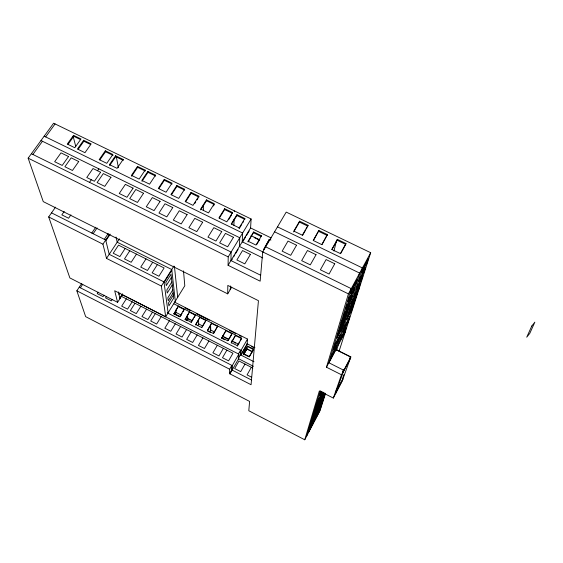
<?xml version="1.0" encoding="UTF-8"?>
<svg xmlns="http://www.w3.org/2000/svg" width="563" height="563" viewBox="0 0 563 563"><rect width="100%" height="100%" fill="white"/><g stroke="black" fill="none" stroke-linecap="round" stroke-linejoin="round"><path stroke-width="0.84" d="M224.651 209.57L224.651 208.697L232.54 212.532L232.526 213.391L224.651 209.57L219.352 218.12M221.738 338.236L226.115 330.277L221.738 337.744L221.738 338.236L224.75 339.771M339.081 351.221L370.679 252.703L286.208 212.103L262.71 251.9L260.148 281.169L228.085 265.3L250.591 227.945L251.119 218.986L53.612 123.22L28.15 158.154L43.252 201.617L227.705 293.858L227.818 285.42L258.438 300.684L251.07 384.726L229.549 373.663L229.648 369.229L231.85 365.387L231.724 369.87L229.549 373.663M228.085 265.3L228.205 256.883L251.119 218.986M230.45 285.955L230.38 289.361L229.887 289.115M233.926 225.383L234.074 219.394M234.257 211.681L234.278 210.815M231.273 342.593L231.266 343.085L235.63 335.098L231.273 342.593L237.333 345.668L237.312 346.154L239.472 342.403M232.125 370.074L232.259 365.598L238.832 354.148L122.065 294.639M236.91 215.523L236.939 214.665L244.863 218.507L244.821 219.366L236.91 215.523L231.653 224.116M239.148 228.698L239.176 227.86L244.863 218.507M238.599 359.215L238.832 354.148M253.406 366.302L238.219 358.547L240.366 354.796L240.605 350.151L238.423 353.944M174.199 301.958L247.495 339.067L241.006 350.362L240.767 355L247.171 343.824L254.919 347.751M240.338 340.904L241.668 338.159L173.96 303.858M253.688 231.977L248.135 241.231L248.093 242.034L253.688 231.977L261.514 235.791L261.45 236.601L253.631 232.793M248.494 356.632L243.251 353.965L247.544 346.041L253.533 349.074L253.491 349.553L247.516 346.519L247.544 346.041M246.868 349.074L246.481 348.068L243.526 353.226M247.495 339.067L247.143 344.31L246.742 344.106M269.325 239.324L263.758 249.43L269.325 239.324L270.902 240.091M299.432 222.096L299.572 221.196L308.045 225.277L307.891 226.171L299.432 222.096L293.689 231.97M313.429 240.612L318.876 230.485L327.406 234.595L321.98 244.743M333.965 251.105L336.604 240.127M337.174 240.267L337.385 239.395L345.978 243.526L345.752 244.391L337.174 240.267L331.973 249.578M81.614 283.618L76.842 290.811L85.66 316.652L249.613 401.419L248.79 410.758L304.745 439.78L319.355 390.968L333.317 398.069L342.114 381.25L350.84 356.914L335.935 349.454L326.47 367.217L341.467 374.775L333.317 398.069M326.47 367.217L348.42 293.872L370.679 252.703M306.666 436.135L320.375 390.792M315.674 408.034L320.467 398.083M334.232 346.956L335.14 343.972L340.059 334.781L339.116 337.821L334.169 347.167L333.282 350.095L338.124 341.03L339.046 338.039M322.226 392.39L312.05 425.283L308.214 432.574L312.599 423.496M312.388 425.248L322.775 391.813M335.759 350.01L359.651 273.097L274.568 231.815M314.288 421.645L323.444 392.411M336.526 350.65L362.431 267.96L277.496 226.854M323.816 392.749L323.148 394.874L323.957 393.34M343.958 328.757L344.936 325.653L349.771 316.61L348.764 319.763L343.887 328.982L342.93 332.029L347.695 323.099L348.687 319.995M359.117 287.376L360.299 283.682L355.105 293.337L353.965 296.968L359.117 287.376L358.047 286.856M361.566 279.712L362.79 275.884L357.519 285.68L356.33 289.438L361.566 279.712L360.475 279.185M364.141 271.669L365.415 267.692L360.053 277.629L358.821 281.535L364.141 271.669L363.029 271.127M366.9 263.041L368.216 258.91L362.762 269.008L361.488 273.069L366.9 263.041L365.76 262.499M325.294 394.206L319.939 410.899L304.745 439.78M343.275 370.222L342.571 372.227L343.057 372.467M335.527 393.847L343.824 370.285L328.848 362.748M343.944 374.641L342.48 378.73L342.937 378.962L336.308 391.63M349.799 358.237L350.292 356.858L335.872 349.644L328.792 362.931L351.249 288.636L265.694 246.847M335.851 391.398L337.751 387.83M313.865 419.421L309.411 428.64L313.288 421.265M321.6 404.727L317.152 413.932L320.98 406.648M320.241 408.977L315.857 418.042L319.643 410.849L325.111 393.727L321.135 401.278L324.978 393.164M342.958 371.489L344.127 369.272M341.467 374.775L350.84 356.914M342.994 372.643L350.031 359.166M319.812 400.202L314.956 410.385L319.066 402.608M313.457 413.678L314.64 411.433M319.601 402.038L314.147 413.052L318.222 405.332M321.635 398.182L322.803 395.972M324.147 393.27L322.268 397.661L324.682 393.087M317.743 406.873L313.091 416.514L317.124 408.872M316.49 410.927L311.902 420.434L315.885 412.876M324.429 395.866L319.847 405.36L323.781 397.9M315.16 415.234L310.642 424.593L314.569 417.127M322.993 400.356L318.482 409.709L322.36 402.334M321.248 391.327L319.39 395.789L321.733 391.369M322.071 392.383L317.56 401.827L321.776 393.861M315.991 405.29L322.289 393.375M338.279 345.063L345.253 331.966M341.051 322.388L348.863 307.841M351.439 303.035L359.117 288.742M345.978 243.526L340.39 253.603L331.769 249.437L337.385 239.395M340.573 253.73L345.351 245.109M327.406 234.595L321.755 244.595L313.19 240.45L318.876 230.485M251.351 367.308L247.066 374.895L251.605 377.224M245.004 364.064L240.697 371.636L234.658 368.54L238.986 360.989L252.864 368.082M253.533 349.074L249.282 356.548L243.279 353.494M249.247 357.012L253.069 350.299M243.512 354.739L246.883 348.849L252.738 351.819M244.342 353.487L246.446 349.736M240.021 352.698L241.309 350.467M240.345 355.267L241.196 353.782M229.95 373.874L238.621 358.751M241.168 354.725L246.291 345.795M243.251 353.965L247.516 346.519M243.54 354.19L246.918 348.286M308.045 225.277L302.324 235.2L293.816 231.09L299.572 221.196M302.584 235.369L305.442 230.415M306.258 229L307.074 227.586M237.333 345.668L241.668 338.159M226.896 350.137L222.484 357.73L228.571 360.848L232.962 353.233L121.193 296.222M223.384 348.342L218.965 355.929L212.898 352.825L217.332 345.26M228.198 340.552L231.682 334.577M208.929 340.974L204.475 348.511L198.436 345.422L202.905 337.906M213.799 333.24L217.747 326.04L213.349 333.479L207.346 330.432L211.758 323.007L207.367 330.931L210.365 332.459M209.879 331.53L210.745 330.073L210.569 324.189M261.514 235.791L255.989 245.067L248.135 241.231M256.784 244.448L259.754 239.451M227.705 293.858L231.71 287.13M197.141 334.964L192.659 342.466L186.649 339.39L191.153 331.903M202.068 327.272L205.601 321.353M195.657 324.978L200.062 317.082L195.621 324.464L201.596 327.504L206.023 320.101L206.044 320.614L200.09 317.595M197.859 325.421L198.725 323.971L198.472 319.714M191.089 322.655L193.306 318.975M194.2 317.497L195.087 316.026M231.372 260.599L232.266 259.121M233.61 256.897L234.497 255.412M235.39 253.934L238.072 249.486M242.646 241.879L245.721 236.784M246.594 235.327L249.226 230.957M186.564 329.566L182.053 337.04L176.071 333.979L180.596 326.519M239.585 227.98L241.766 224.391M242.639 222.955L243.512 221.519M185.136 319.629L189.555 311.754L185.136 319.629L187.366 320.762M186.543 319.664L187.416 318.229L187.19 315.639M186.494 320.579L187.803 318.426L187.507 314.97M175.311 323.824L170.772 331.262L164.811 328.215L169.364 320.79M179.879 316.955L182.109 313.288M183.01 311.825L183.904 310.354M236.939 214.665L231.231 223.983L239.176 227.86M228.571 219.823L231.646 214.82M173.953 313.943L178.38 306.096L173.953 313.943L179.133 316.582M174.875 314.675L176.191 312.521L175.895 309.903M55.533 207.142L48.685 216.931L69.861 277.918L117.604 302.338L114.683 290.761L165.698 316.758L184.791 285.779L183.503 270.887M232.54 212.532L226.819 221.829L218.901 217.972L224.651 208.697M173.404 295.068L168.513 302.971L168.886 305.864L173.742 298.01L170.997 274.237L165.853 282.45L166.268 285.638L171.37 277.468M161.215 316.638L156.641 324.035L150.715 321.001L155.304 313.619M172.799 289.811L167.844 297.799L168.224 300.762L173.144 292.823M152.467 312.176L147.872 319.545L141.953 316.519L146.57 309.164M171.877 281.88L166.831 289.98L167.225 293.063L172.243 285.005M213.419 205.967L214.306 204.545L206.48 200.752L206.452 199.865L214.292 203.672L208.507 212.905L200.646 209.07L206.452 199.865M165.698 316.758L161.37 286.074L173.89 266.095M164.065 282.556L171.821 270.177M200.681 209.943L206.48 200.752M140.877 306.265L136.253 313.598L130.363 310.586L135 303.267M198.845 196.177L193.01 205.354L185.185 201.54L191.047 192.391L198.845 196.177L198.88 197.057L191.096 193.278L191.047 192.391M132.185 301.831L127.541 309.143L121.671 306.138L126.33 298.847M194.847 203.405L195.748 201.997M197.092 199.879L197.986 198.472M157.373 264.603L152.151 272.823L158.907 276.222L164.107 267.981L118.526 245.137L113.205 253.23L119.863 256.58L125.169 248.466M152.707 262.267L147.478 270.472L140.75 267.087L146 258.91M185.699 201.716L191.096 193.278M119.877 298.024L122.572 293.823M117.604 302.338L122.706 294.386M112.304 299.41L111.368 300.867L105.534 297.876L106.477 296.427M184.601 189.259L178.717 198.387L170.934 194.594L176.838 185.494L184.601 189.259L184.664 190.153L176.916 186.395L176.838 185.494M119.004 294.449L119.912 293.041M136.457 254.124L131.179 262.274L124.493 258.91L129.786 250.781M103.986 295.16L103.05 296.602L97.23 293.626L98.173 292.183M171.476 194.784L176.916 186.395M164.269 179.393L158.323 188.443L166.071 192.222L171.989 183.144L164.269 179.393L164.361 180.301L158.886 188.647M161.37 286.074L106.513 258.396L119.405 238.853M80.389 287.799L82.768 284.209M155.529 175.156L149.554 184.171L141.855 180.413L147.851 171.426L155.529 175.156L155.641 176.071L147.978 172.348L147.851 171.426M104.331 239.324L108.223 233.483M106.513 258.396L102.93 244.18L109.595 234.173M105.879 240.739L110.249 234.173M145.141 170.11L139.138 179.09L131.46 175.346L137.492 166.402L145.141 170.11L145.275 171.032L137.632 167.324L137.492 166.402M141.989 181.321L147.978 172.348M131.615 176.268L137.632 167.324M93.162 233.729L97.082 227.916M91.797 233.04L95.717 227.234M123.149 159.442L117.076 168.337L109.461 164.628L115.563 155.754L123.149 159.442L123.318 160.378L115.739 156.697L115.563 155.754M109.651 165.557L115.739 156.697M70.931 214.848L68.595 218.24L61.846 214.862L64.196 211.477M89.517 182.349L91.312 179.745M97.54 170.744L98.856 168.844M105.323 150.785L99.187 159.618L106.773 163.319L112.882 154.459L105.323 150.785L105.52 151.736L99.869 159.878M83.641 140.264L77.441 149.019L84.971 152.686L91.143 143.903L83.641 140.264L83.873 141.229L78.158 149.294M73.521 135.352L67.286 144.072L74.788 147.724L80.995 138.977L73.521 135.352L73.767 136.316L80.488 139.582M68.024 144.353L73.767 136.316M32.879 154.459L42.478 141.264M45.652 136.908L55.09 123.937M318.7 231.372L327.216 235.468M83.873 141.229L90.615 144.501M105.52 151.736L113.064 155.402M164.361 180.301L172.074 184.045M250.591 227.945L271.155 237.952M251.014 235.615L259.691 239.852M254.145 237.53L259.663 240.225M44.16 136.183L242.618 233.04L242.245 241.801L263.181 252.055M40.986 140.539L239.761 237.769L239.437 246.46L262.738 257.896M262.71 251.9L348.42 293.872M31.38 153.72L231.111 252.069L230.943 260.563L260.606 275.216M28.15 158.154L228.205 256.883M51.536 212.856L105.703 240.014L109.201 254.321L163.981 281.908L168.112 312.838M48.685 216.931L102.93 244.18M342.424 378.892L342.874 379.124L336.252 391.785L335.801 391.552M185.058 307.961L186.592 308.735M186.986 308.939L190.069 310.494M196.234 313.619L197.775 314.4M198.169 314.597L209.33 320.248M229.444 330.432L235.693 333.599M239.599 335.576L241.161 336.371M178.443 306.624L184.347 309.622L184.298 309.094L179.822 316.434L173.89 313.422M189.597 312.282L195.53 315.287L195.502 314.766L191.047 322.142L185.093 319.115M211.772 323.521L217.754 326.547M226.108 330.784L232.118 333.824L232.132 333.324L227.769 340.812L221.738 337.744M235.608 335.597L241.64 338.652M251.703 346.625L253.983 347.779M175.804 312.331L181.427 315.189M187.416 318.229L192.321 320.72M198.338 323.774L202.603 325.942M214.496 331.98L210.351 329.876L210.281 327.356M222.42 336.005L228.627 339.165M231.738 340.742L238.726 344.289M188.577 319.298L190.146 320.094M223.785 337.188L227.698 339.172M233.962 342.353L235.524 343.149M246.868 349.004L252.344 351.784M167.288 312.845L241.006 350.362M240.366 354.796L253.983 361.735M79.235 287.207L232.259 365.598M231.724 369.87L251.661 380.095M76.842 290.811L229.648 369.229M73.183 136.45L75.731 146.345M118.385 291.923L120.01 298.587M116.055 237.044L117.195 242.196L171.75 269.515L175.311 301.163M116.344 156.781L118.413 167.718M174.41 266.271L177.697 297.299M203.271 205.27L203.461 210.534M331.881 354.69L331.03 357.498L335.787 348.581L336.674 345.71L331.881 354.69M337.849 335.055L336.899 338.18L341.889 328.862L342.874 325.681L337.849 335.055M339.081 331.009L338.11 334.197L343.149 324.802L344.155 321.543L339.081 331.009M340.629 325.907L339.637 329.179L344.732 319.678L345.766 316.343L340.629 325.907M342.135 320.959L341.115 324.316L346.266 314.717L347.329 311.297L342.135 320.959M344.584 312.901L343.521 316.392L348.764 306.638L349.869 303.077L344.584 312.901M346.822 305.533L345.724 309.15L351.052 299.256L352.192 295.561L346.822 305.533M349.18 297.785L348.033 301.543L353.451 291.493L354.641 287.665L349.18 297.785M351.699 289.481L350.517 293.393L356.027 283.182L357.259 279.199L351.699 289.481M341.424 336.808L340.502 339.735L345.182 330.953L346.139 327.976L341.424 336.808M347.857 316.378L346.829 319.622L351.734 310.459L352.797 307.152L347.857 316.378M349.18 312.162L348.138 315.477L353.085 306.237L354.169 302.859L349.18 312.162M350.855 306.856L349.778 310.262L354.789 300.916L355.893 297.454L350.855 306.856M352.473 301.712L351.375 305.202L356.435 295.765L357.575 292.211L352.473 301.712M531.789 326.019L526.729 337.202L529.762 333.437L534.85 322.163L531.789 326.019M334.753 263.766L329.066 274.033L320.382 269.797L326.104 259.564L334.753 263.766M316.054 254.687L310.297 264.87L301.669 260.662L307.454 250.514L316.054 254.687M296.546 245.215L290.719 255.321L282.154 251.14L288.01 241.07L296.546 245.215M250.415 254.434L244.799 263.871L236.889 259.972L242.54 250.563L250.415 254.434M233.448 237.29L227.67 246.798L219.661 242.864L225.467 233.385L233.448 237.29M221.759 231.562L215.939 241.034L207.965 237.114L213.813 227.677L221.759 231.562M202.68 222.223L196.79 231.618L188.872 227.726L194.784 218.36L202.68 222.223M187.127 214.609L181.187 223.947L173.313 220.07L179.273 210.766L187.127 214.609M172.785 207.585L166.803 216.868L158.97 213.018L164.98 203.764L172.785 207.585M160.096 201.371L154.072 210.611L146.274 206.776L152.327 197.571L160.096 201.371M143.53 193.264L137.456 202.434L129.701 198.626L135.803 189.478L143.53 193.264M133.079 188.148L126.964 197.275L119.243 193.482L125.38 184.375L133.079 188.148M110.946 177.31L104.767 186.36L97.103 182.595L103.311 173.573L110.946 177.31M100.615 172.25L94.401 181.265L86.765 177.507L93.008 168.527L100.615 172.25M78.736 161.539L72.458 170.469L64.886 166.747L71.191 157.844L78.736 161.539M68.524 156.542L62.212 165.431L54.667 161.722L61.001 152.862L68.524 156.542"/></g></svg>
